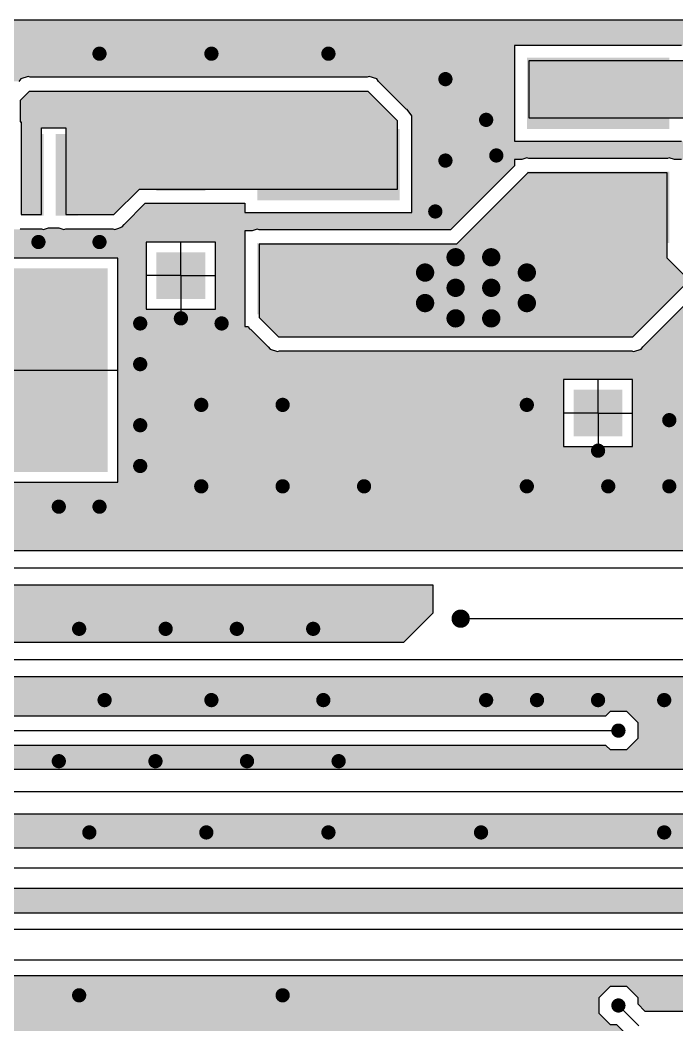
# Model space of a CAD drawing. Extents: x 295 to 953, y 10 to 290.
# Drawn here: x 647.5 to 700.8, y 160.2 to 241.6 of the extents above; entities that cross this region are included whole.
import ezdxf

# ---------------------------------------------------------------- set-up
doc = ezdxf.new("R2010")
doc.units = 0
doc.header["$LTSCALE"] = 5
doc.header["$MEASUREMENT"] = 0
doc.layers.get('0').update_dxf_attribs({"linetype": 'CONTINUOUS', "lineweight": 25})
doc.layers.add('16_COMP_GBR', color=1, linetype='CONTINUOUS')

msp = doc.modelspace()

# ---------------------------------------------------------------- linework, layer by layer
for points, const_width in [([(653.689, 238.863, 1), (654.266, 238.863, 1)], 0.577), ([(662.764, 238.863, 1), (663.341, 238.863, 1)], 0.577), ([(672.251, 238.863, 1), (672.829, 238.863, 1)], 0.577), ([(681.739, 236.8, 1), (682.316, 236.8, 1)], 0.577), ([(685.039, 233.5, 1), (685.616, 233.5, 1)], 0.577), ([(681.739, 230.2, 1), (682.316, 230.2, 1)], 0.577), ([(685.864, 230.613, 1), (686.441, 230.613, 1)], 0.577), ([(680.914, 226.075, 1), (681.491, 226.075, 1)], 0.577), ([(648.739, 223.6, 1), (649.316, 223.6, 1)], 0.577), ([(653.689, 223.6, 1), (654.266, 223.6, 1)], 0.577), ([(682.481, 222.363, 1), (683.224, 222.363, 1)], 0.742), ([(685.369, 222.363, 1), (686.111, 222.363, 1)], 0.742), ([(680.006, 221.125, 1), (680.749, 221.125, 1)], 0.742), ([(688.256, 221.125, 1), (688.999, 221.125, 1)], 0.742), ([(682.481, 219.888, 1), (683.224, 219.888, 1)], 0.742), ([(685.369, 219.888, 1), (686.111, 219.888, 1)], 0.742), ([(680.006, 218.65, 1), (680.749, 218.65, 1)], 0.742), ([(688.256, 218.65, 1), (688.999, 218.65, 1)], 0.742), ([(656.989, 217, 1), (657.566, 217, 1)], 0.577), ([(660.289, 217.413, 1), (660.866, 217.413, 1)], 0.577), ([(663.589, 217, 1), (664.166, 217, 1)], 0.577), ([(682.481, 217.413, 1), (683.224, 217.413, 1)], 0.742), ([(685.369, 217.413, 1), (686.111, 217.413, 1)], 0.742), ([(656.989, 213.7, 1), (657.566, 213.7, 1)], 0.577), ([(661.939, 210.4, 1), (662.516, 210.4, 1)], 0.577), ([(668.539, 210.4, 1), (669.116, 210.4, 1)], 0.577), ([(688.339, 210.4, 1), (688.916, 210.4, 1)], 0.577), ([(656.989, 208.75, 1), (657.566, 208.75, 1)], 0.577), ([(699.889, 209.163, 1), (700.466, 209.163, 1)], 0.577), ([(694.114, 206.688, 1), (694.691, 206.688, 1)], 0.577), ([(656.989, 205.45, 1), (657.566, 205.45, 1)], 0.577), ([(661.939, 203.8, 1), (662.516, 203.8, 1)], 0.577), ([(668.539, 203.8, 1), (669.116, 203.8, 1)], 0.577), ([(675.139, 203.8, 1), (675.716, 203.8, 1)], 0.577), ([(688.339, 203.8, 1), (688.916, 203.8, 1)], 0.577), ([(694.939, 203.8, 1), (695.516, 203.8, 1)], 0.577), ([(699.889, 203.8, 1), (700.466, 203.8, 1)], 0.577), ([(650.389, 202.15, 1), (650.966, 202.15, 1)], 0.577), ([(653.689, 202.15, 1), (654.266, 202.15, 1)], 0.577), ([(682.894, 193.075, 1), (683.636, 193.075, 1)], 0.742), ([(652.039, 192.25, 1), (652.616, 192.25, 1)], 0.577), ([(659.051, 192.25, 1), (659.629, 192.25, 1)], 0.577), ([(664.826, 192.25, 1), (665.404, 192.25, 1)], 0.577), ([(671.014, 192.25, 1), (671.591, 192.25, 1)], 0.577), ([(654.101, 186.475, 1), (654.679, 186.475, 1)], 0.577), ([(662.764, 186.475, 1), (663.341, 186.475, 1)], 0.577), ([(671.839, 186.475, 1), (672.416, 186.475, 1)], 0.577), ([(685.039, 186.475, 1), (685.616, 186.475, 1)], 0.577), ([(689.164, 186.475, 1), (689.741, 186.475, 1)], 0.577), ([(694.114, 186.475, 1), (694.691, 186.475, 1)], 0.577), ([(699.476, 186.475, 1), (700.054, 186.475, 1)], 0.577), ([(695.764, 184, 1), (696.341, 184, 1)], 0.577), ([(650.389, 181.525, 1), (650.966, 181.525, 1)], 0.577), ([(658.226, 181.525, 1), (658.804, 181.525, 1)], 0.577), ([(665.651, 181.525, 1), (666.229, 181.525, 1)], 0.577), ([(673.076, 181.525, 1), (673.654, 181.525, 1)], 0.577), ([(652.864, 175.75, 1), (653.441, 175.75, 1)], 0.577), ([(662.351, 175.75, 1), (662.929, 175.75, 1)], 0.577), ([(672.251, 175.75, 1), (672.829, 175.75, 1)], 0.577), ([(684.626, 175.75, 1), (685.204, 175.75, 1)], 0.577), ([(699.476, 175.75, 1), (700.054, 175.75, 1)], 0.577), ([(652.039, 162.55, 1), (652.616, 162.55, 1)], 0.577), ([(668.539, 162.55, 1), (669.116, 162.55, 1)], 0.577), ([(695.764, 161.725, 1), (696.341, 161.725, 1)], 0.577)]:
    msp.add_lwpolyline(points, format="xyb", close=True, dxfattribs=dict(const_width=const_width))
for points in [[(700.178, 238.533), (700.178, 232.758), (688.628, 238.533), (688.628, 232.758)], [(649.44, 232.345), (649.44, 225.745), (647.625, 232.345), (647.625, 225.745)], [(652.245, 232.345), (652.245, 225.745), (650.43, 232.345), (650.43, 225.745)], [(678.315, 232.758), (678.315, 226.983), (666.765, 232.758), (666.765, 226.983)], [(662.558, 231.52), (662.558, 227.725), (658.598, 231.52), (658.598, 227.725)], [(700.178, 229.293), (700.178, 223.518), (688.628, 229.293), (688.628, 223.518)], [(678.315, 223.518), (678.315, 217.743), (666.765, 223.518), (666.765, 217.743)], [(662.558, 222.775), (662.558, 218.98), (658.598, 222.775), (658.598, 218.98)], [(654.638, 221.455), (654.638, 204.955), (636.818, 221.455), (636.818, 204.955)], [(696.383, 220.383), (696.383, 216.588), (692.423, 220.383), (692.423, 216.588)], [(696.383, 211.638), (696.383, 207.843), (692.423, 211.638), (692.423, 207.843)]]:
    msp.add_solid(points)
at = {"layer": '16_COMP_GBR', "color": 7}
for p, q in [((734.663, 241.585), (520.493, 241.585)), ((687.638, 239.523), (687.638, 231.768)), ((701.168, 239.523), (687.638, 239.523)), ((688.793, 238.285), (688.793, 233.665)), ((714.96, 238.285), (688.793, 238.285)), ((648.203, 237.016), (647.59, 236.816)), ((648.359, 236.965), (648.203, 237.016)), ((675.84, 237.016), (675.683, 236.965)), ((676.452, 236.816), (675.84, 237.016)), ((647.59, 236.816), (647.449, 236.62)), ((675.683, 236.965), (648.359, 236.965)), ((676.596, 236.62), (676.452, 236.816)), ((678.848, 234.368), (676.596, 236.62)), ((648.27, 235.81), (647.543, 235.082)), ((675.772, 235.81), (648.27, 235.81)), ((678.15, 233.432), (675.772, 235.81)), ((647.543, 235.082), (647.543, 233.335)), ((678.927, 234.342), (678.848, 234.368)), ((679.305, 233.822), (678.927, 234.342)), ((679.305, 225.993), (679.305, 233.822)), ((647.543, 233.335), (647.625, 233.335)), ((647.625, 233.335), (647.625, 225.828)), ((678.15, 227.89), (678.15, 233.432)), ((688.793, 233.665), (712.62, 233.665)), ((649.275, 232.84), (651.255, 232.84)), ((649.275, 225.828), (649.275, 232.84)), ((651.255, 232.84), (651.255, 225.828)), ((687.638, 231.768), (701.168, 231.768)), ((687.638, 229.786), (682.442, 224.59)), ((687.638, 230.283), (687.638, 229.786)), ((688.217, 230.283), (687.638, 230.283)), ((688.628, 230.416), (688.217, 230.283)), ((688.784, 230.365), (688.628, 230.416)), ((700.021, 230.365), (688.784, 230.365)), ((700.178, 230.416), (700.021, 230.365)), ((700.588, 230.283), (700.178, 230.416)), ((701.168, 230.283), (700.588, 230.283)), ((688.695, 229.21), (682.92, 223.435)), ((700.013, 229.21), (688.695, 229.21)), ((700.013, 222.295), (700.013, 229.21)), ((655.147, 225.828), (657.21, 227.89)), ((657.21, 227.89), (678.15, 227.89)), ((655.969, 225.017), (657.688, 226.735)), ((657.688, 226.735), (665.775, 226.735)), ((665.775, 226.735), (665.775, 225.993)), ((647.625, 225.828), (649.275, 225.828)), ((651.255, 225.828), (655.147, 225.828)), ((665.775, 225.993), (679.305, 225.993)), ((655.463, 224.702), (655.827, 224.821)), ((655.827, 224.821), (655.969, 225.017)), ((647.534, 224.673), (649.283, 224.673)), ((649.283, 224.673), (649.44, 224.621)), ((649.44, 224.621), (649.851, 224.755)), ((649.851, 224.755), (650.679, 224.755)), ((650.679, 224.755), (651.09, 224.621)), ((651.09, 224.621), (651.247, 224.673)), ((651.247, 224.673), (655.058, 224.673)), ((655.058, 224.673), (655.215, 224.621)), ((655.215, 224.621), (655.463, 224.702)), ((665.775, 224.508), (665.775, 216.753)), ((666.354, 224.508), (665.775, 224.508)), ((666.765, 224.641), (666.354, 224.508)), ((666.922, 224.59), (666.765, 224.641)), ((682.442, 224.59), (666.922, 224.59)), ((657.773, 223.6), (657.773, 218.155)), ((663.383, 223.6), (657.773, 223.6)), ((660.578, 220.878), (660.578, 223.6)), ((663.383, 218.155), (663.383, 223.6)), ((666.93, 223.435), (666.93, 217.48)), ((682.92, 223.435), (666.93, 223.435)), ((655.463, 222.28), (635.993, 222.28)), ((655.463, 204.13), (655.463, 222.28)), ((701.76, 220.548), (700.013, 222.295)), ((660.578, 220.878), (657.773, 220.878)), ((660.578, 220.878), (660.578, 217.413)), ((660.578, 220.878), (660.578, 218.155)), ((660.578, 220.878), (663.383, 220.878)), ((697.222, 215.928), (701.347, 220.052)), ((698.044, 215.117), (701.826, 218.898)), ((657.773, 218.155), (663.383, 218.155)), ((666.93, 217.48), (668.483, 215.928)), ((665.775, 216.753), (666.021, 216.753)), ((666.021, 216.753), (666.153, 216.571)), ((666.153, 216.571), (666.234, 216.545)), ((666.234, 216.545), (667.661, 215.117)), ((668.483, 215.928), (697.222, 215.928)), ((667.661, 215.117), (667.803, 214.921)), ((697.902, 214.921), (698.044, 215.117)), ((667.803, 214.921), (668.415, 214.721)), ((668.415, 214.721), (668.572, 214.772)), ((668.572, 214.772), (697.133, 214.772)), ((697.133, 214.772), (697.208, 214.748)), ((697.208, 214.748), (697.29, 214.721)), ((697.29, 214.721), (697.902, 214.921)), ((645.728, 213.205), (655.463, 213.205)), ((691.598, 212.463), (691.598, 207.018)), ((697.208, 212.463), (691.598, 212.463)), ((694.403, 209.74), (694.403, 212.463)), ((697.208, 207.018), (697.208, 212.463)), ((694.403, 209.74), (691.598, 209.74)), ((694.403, 209.74), (694.403, 206.688)), ((694.403, 209.74), (694.403, 207.018)), ((694.403, 209.74), (697.208, 209.74)), ((691.598, 207.018), (697.208, 207.018)), ((635.993, 204.13), (655.463, 204.13)), ((626.096, 198.603), (734.663, 198.603)), ((625.515, 197.2), (736.478, 197.2)), ((681.038, 195.798), (624.934, 195.798)), ((681.038, 193.555), (681.038, 195.798)), ((678.66, 191.178), (681.038, 193.555)), ((683.265, 193.075), (721.215, 193.075)), ((623.043, 191.178), (678.66, 191.178)), ((622.463, 189.775), (726.578, 189.775)), ((714.038, 188.373), (621.882, 188.373)), ((618.173, 185.196), (695.033, 185.196)), ((695.033, 185.196), (695.404, 185.567)), ((695.404, 185.567), (696.703, 185.567)), ((696.703, 185.567), (697.62, 184.65)), ((697.62, 184.65), (697.62, 183.352)), ((617.678, 184), (696.053, 184)), ((697.62, 183.352), (696.703, 182.433)), ((695.033, 182.804), (617.183, 182.804)), ((695.404, 182.433), (695.033, 182.804)), ((696.703, 182.433), (695.404, 182.433)), ((637.634, 180.865), (704.23, 180.865)), ((703.478, 179.05), (634.59, 179.05)), ((704.23, 177.235), (637.634, 177.235)), ((606.632, 174.513), (714.551, 174.513)), ((715.234, 172.863), (605.715, 172.863)), ((715.917, 171.213), (606.632, 171.213)), ((600.074, 169.233), (714.132, 169.233)), ((599.528, 167.913), (715.028, 167.913)), ((596.64, 165.438), (706.778, 165.438)), ((705.21, 164.118), (596.094, 164.118)), ((694.485, 162.375), (695.404, 163.292)), ((695.404, 163.292), (696.703, 163.292)), ((696.703, 163.292), (697.62, 162.375)), ((694.485, 161.077), (694.485, 162.375)), ((697.62, 162.375), (697.62, 161.849)), ((696.053, 161.725), (697.703, 160.075)), ((697.62, 161.849), (698.198, 161.271)), ((698.198, 161.271), (730.785, 161.271)), ((695.404, 160.157), (694.485, 161.077)), ((695.929, 160.157), (695.404, 160.157)), ((696.465, 159.621), (695.929, 160.157))]:
    msp.add_line(p, q, dxfattribs=at)
for points in [[(520.493, 241.09), (520.493, 241.585), (734.663, 241.09), (734.663, 241.585)], [(520.493, 241.585), (520.493, 241.585), (734.663, 241.585), (723.855, 241.585)], [(558.038, 239.523), (556.471, 241.09), (734.663, 239.523), (734.663, 241.09)], [(558.038, 239.522), (558.038, 239.523), (687.638, 239.522), (701.168, 239.523)], [(559.307, 238.254), (558.038, 239.522), (687.638, 238.254), (687.638, 239.522)], [(641.802, 238.054), (641.19, 238.254), (687.638, 238.054), (687.638, 238.254)], [(641.946, 237.858), (641.802, 238.054), (687.638, 237.858), (687.638, 238.054)], [(642.787, 237.016), (641.946, 237.858), (687.638, 237.016), (687.638, 237.858)], [(688.793, 237.145), (688.793, 238.285), (716.1, 237.145), (714.96, 238.285)], [(688.793, 238.285), (688.793, 238.285), (714.96, 238.285), (688.793, 238.285)], [(642.987, 236.816), (642.787, 237.016), (647.59, 236.816), (648.203, 237.016)], [(648.359, 236.965), (648.203, 237.016), (675.683, 236.965), (675.84, 237.016)], [(676.452, 236.816), (675.84, 237.016), (687.638, 236.816), (687.638, 237.016)], [(688.793, 233.665), (688.793, 237.145), (716.1, 233.665), (716.1, 237.145)], [(643.183, 236.62), (642.987, 236.816), (647.449, 236.62), (647.59, 236.816)], [(676.596, 236.62), (676.452, 236.816), (687.638, 236.62), (687.638, 236.816)], [(678.848, 234.368), (676.596, 236.62), (687.638, 234.368), (687.638, 236.62)], [(647.543, 235.082), (648.27, 235.81), (676.5, 235.082), (675.772, 235.81)], [(648.27, 235.81), (648.27, 235.81), (675.772, 235.81), (648.27, 235.81)], [(647.543, 233.432), (647.543, 235.082), (678.15, 233.432), (676.5, 235.082)], [(678.927, 234.342), (678.848, 234.368), (687.638, 234.342), (687.638, 234.368)], [(679.305, 233.822), (678.927, 234.342), (687.638, 233.822), (687.638, 234.342)], [(679.305, 231.768), (679.305, 233.822), (687.638, 231.768), (687.638, 233.822)], [(647.543, 233.335), (647.543, 233.432), (678.15, 233.335), (678.15, 233.432)], [(647.625, 232.84), (647.625, 233.335), (678.15, 232.84), (678.15, 233.335)], [(647.625, 225.828), (647.625, 232.84), (649.275, 225.828), (649.275, 232.84)], [(647.625, 232.84), (647.625, 232.84), (649.275, 232.84), (651.255, 232.84)], [(651.255, 227.89), (651.255, 232.84), (678.15, 227.89), (678.15, 232.84)], [(679.305, 231.439), (679.305, 231.768), (713.213, 231.439), (712.884, 231.768)], [(679.305, 230.416), (679.305, 231.439), (713.213, 230.416), (713.213, 231.439)], [(679.305, 230.283), (679.305, 230.416), (688.217, 230.283), (688.628, 230.416)], [(679.305, 230.282), (679.305, 230.283), (687.638, 230.282), (688.217, 230.283)], [(679.305, 229.786), (679.305, 230.282), (687.638, 229.786), (687.638, 230.282)], [(679.305, 225.993), (679.305, 229.786), (683.844, 225.993), (687.638, 229.786)], [(688.784, 230.365), (688.628, 230.416), (700.021, 230.365), (700.178, 230.416)], [(700.588, 230.283), (700.178, 230.416), (713.213, 230.283), (713.213, 230.416)], [(682.92, 223.435), (688.695, 229.21), (700.013, 223.435), (700.013, 229.21)], [(688.695, 229.21), (688.695, 229.21), (700.013, 229.21), (688.695, 229.21)], [(651.255, 225.828), (651.255, 227.89), (655.147, 225.828), (657.21, 227.89)], [(651.255, 227.89), (651.255, 227.89), (657.21, 227.89), (678.15, 227.89)], [(656.945, 225.993), (657.688, 226.735), (665.775, 225.993), (665.775, 226.735)], [(657.688, 226.735), (657.688, 226.735), (665.775, 226.735), (663.383, 226.735)], [(657.688, 226.735), (657.688, 226.735), (663.383, 226.735), (657.688, 226.735)], [(655.969, 225.017), (656.945, 225.993), (682.869, 225.017), (683.844, 225.993)], [(655.463, 224.702), (655.827, 224.821), (682.554, 224.702), (682.673, 224.821)], [(655.827, 224.821), (655.969, 225.017), (682.673, 224.821), (682.869, 225.017)], [(547.803, 224.508), (547.69, 224.621), (666.354, 224.508), (666.704, 224.621)], [(547.803, 224.507), (547.803, 224.508), (665.775, 224.507), (666.354, 224.508)], [(548.546, 223.765), (547.803, 224.507), (665.775, 223.765), (665.775, 224.507)], [(647.378, 224.621), (647.534, 224.673), (649.44, 224.621), (649.283, 224.673)], [(649.44, 224.621), (649.851, 224.755), (651.09, 224.621), (650.679, 224.755)], [(651.09, 224.621), (651.247, 224.673), (655.215, 224.621), (655.058, 224.673)], [(655.215, 224.621), (655.276, 224.641), (666.704, 224.621), (666.765, 224.641)], [(655.276, 224.641), (655.463, 224.702), (682.493, 224.641), (682.554, 224.702)], [(666.922, 224.59), (666.765, 224.641), (682.442, 224.59), (682.493, 224.641)], [(601.098, 223.6), (600.933, 223.765), (665.775, 223.6), (665.775, 223.765)], [(602.418, 222.28), (601.098, 223.6), (657.773, 222.28), (657.773, 223.6)], [(601.098, 223.6), (601.098, 223.6), (657.773, 223.6), (663.383, 223.6)], [(663.383, 218.155), (663.383, 223.6), (665.775, 218.155), (665.775, 223.6)], [(666.93, 222.295), (666.93, 223.435), (700.013, 222.295), (700.013, 223.435)], [(602.418, 222.28), (602.418, 222.28), (635.993, 222.28), (655.463, 222.28)], [(655.463, 218.155), (655.463, 222.28), (657.773, 218.155), (657.773, 222.28)], [(666.93, 220.548), (666.93, 222.295), (701.76, 220.548), (700.013, 222.295)], [(666.93, 220.052), (666.93, 220.548), (709.185, 220.052), (709.68, 220.548)], [(666.93, 220.052), (666.93, 220.052), (701.347, 220.052), (709.185, 220.052)], [(666.93, 217.48), (666.93, 220.052), (698.775, 217.48), (701.347, 220.052)], [(698.044, 215.117), (701.826, 218.897), (702.405, 215.117), (702.405, 218.897)], [(655.463, 216.753), (655.463, 218.155), (665.775, 216.753), (665.775, 218.155)], [(668.483, 215.928), (666.93, 217.48), (697.222, 215.928), (698.775, 217.48)], [(655.463, 216.752), (655.463, 216.753), (666.021, 216.752), (665.775, 216.753)], [(655.463, 216.571), (655.463, 216.752), (666.153, 216.571), (666.021, 216.752)], [(655.463, 216.545), (655.463, 216.571), (666.234, 216.545), (666.153, 216.571)], [(655.463, 215.117), (655.463, 216.545), (667.661, 215.117), (666.234, 216.545)], [(655.463, 214.921), (655.463, 215.117), (667.803, 214.921), (667.661, 215.117)], [(697.902, 214.921), (698.044, 215.117), (702.405, 214.921), (702.405, 215.117)], [(655.463, 214.721), (655.463, 214.921), (668.415, 214.721), (667.803, 214.921)], [(655.463, 212.462), (655.463, 214.721), (702.405, 212.462), (702.405, 214.721)], [(668.415, 214.721), (668.496, 214.748), (697.29, 214.721), (697.208, 214.748)], [(668.496, 214.748), (668.572, 214.772), (697.208, 214.748), (697.133, 214.772)], [(668.572, 214.772), (668.572, 214.772), (697.133, 214.772), (668.572, 214.772)], [(697.29, 214.721), (697.902, 214.921), (702.405, 214.721), (702.405, 214.921)], [(655.463, 207.018), (655.463, 212.462), (691.598, 207.018), (691.598, 212.462)], [(655.463, 212.462), (655.463, 212.462), (691.598, 212.462), (697.208, 212.462)], [(697.208, 207.018), (697.208, 212.462), (702.405, 207.018), (702.405, 212.462)], [(655.463, 204.13), (655.463, 207.018), (702.405, 204.13), (702.405, 207.018)], [(623.868, 200.83), (620.568, 204.13), (702.405, 200.83), (702.405, 204.13)], [(626.096, 198.603), (623.868, 200.83), (734.663, 198.603), (734.663, 200.83)], [(618.423, 195.797), (618.423, 195.798), (681.038, 195.797), (624.934, 195.798)], [(620.666, 193.555), (618.423, 195.797), (681.038, 193.555), (681.038, 195.797)], [(623.043, 191.178), (620.666, 193.555), (678.66, 191.178), (681.038, 193.555)], [(614.996, 188.372), (614.996, 188.373), (714.038, 188.372), (621.882, 188.373)], [(617.801, 185.567), (614.996, 188.372), (714.038, 185.567), (714.038, 188.372)], [(617.801, 185.567), (617.801, 185.567), (695.404, 185.567), (696.703, 185.567)], [(618.173, 185.196), (617.801, 185.567), (695.033, 185.196), (695.404, 185.567)], [(696.927, 185.343), (696.703, 185.567), (714.038, 185.343), (714.038, 185.567)], [(697.62, 184.65), (696.927, 185.343), (713.345, 184.65), (714.038, 185.343)], [(697.62, 183.352), (697.62, 184.65), (712.046, 183.352), (713.345, 184.65)], [(696.703, 182.433), (697.62, 183.352), (711.127, 182.433), (712.046, 183.352)], [(598.712, 182.433), (598.341, 182.804), (695.404, 182.433), (695.033, 182.804)], [(598.341, 182.804), (598.341, 182.804), (695.033, 182.804), (617.183, 182.804)], [(600.229, 180.916), (598.712, 182.433), (709.611, 180.916), (711.127, 182.433)], [(637.634, 180.865), (637.478, 180.916), (709.559, 180.865), (709.611, 180.916)], [(606.632, 174.513), (603.961, 177.184), (714.551, 174.513), (717.222, 177.184)], [(637.478, 177.184), (637.634, 177.235), (717.222, 177.184), (717.273, 177.235)], [(599.496, 169.81), (598.259, 171.048), (727.114, 169.81), (727.114, 171.048)], [(606.467, 171.048), (606.632, 171.213), (727.114, 171.048), (727.114, 171.213)], [(599.826, 169.48), (599.496, 169.81), (727.444, 169.48), (727.114, 169.81)], [(600.074, 169.233), (599.826, 169.48), (714.132, 169.233), (714.379, 169.48)], [(599.826, 169.48), (599.826, 169.48), (714.379, 169.48), (715.678, 169.48)], [(593.927, 164.117), (593.927, 164.118), (705.21, 164.117), (596.094, 164.118)], [(594.493, 163.552), (593.927, 164.117), (705.21, 163.552), (705.21, 164.117)], [(594.743, 163.302), (594.493, 163.552), (705.459, 163.302), (705.21, 163.552)], [(594.743, 163.292), (594.743, 163.302), (705.469, 163.292), (705.459, 163.302)], [(594.743, 163.292), (594.743, 163.292), (695.404, 163.292), (696.703, 163.292)], [(594.743, 162.375), (594.743, 163.292), (694.485, 162.375), (695.404, 163.292)], [(697.363, 162.633), (696.703, 163.292), (706.129, 162.633), (705.469, 163.292)], [(594.743, 161.798), (594.743, 162.375), (694.485, 161.798), (694.485, 162.375)], [(697.62, 162.375), (697.363, 162.633), (733.26, 162.375), (733.26, 162.633)], [(697.62, 161.902), (697.62, 162.375), (733.26, 161.902), (733.26, 162.375)], [(594.021, 161.077), (594.743, 161.798), (694.485, 161.077), (694.485, 161.798)], [(697.62, 161.849), (697.62, 161.902), (733.313, 161.849), (733.26, 161.902)], [(698.198, 161.271), (697.62, 161.849), (733.89, 161.271), (733.313, 161.849)], [(581.552, 160.157), (582.13, 160.735), (695.404, 160.157), (694.827, 160.735)], [(593.68, 160.735), (594.021, 161.077), (694.827, 160.735), (694.485, 161.077)], [(581.016, 159.621), (581.552, 160.157), (696.465, 159.621), (695.929, 160.157)], [(581.552, 160.157), (581.552, 160.157), (695.929, 160.157), (695.404, 160.157)]]:
    msp.add_solid(points, dxfattribs=at)

doc.saveas('drawing.dxf')
